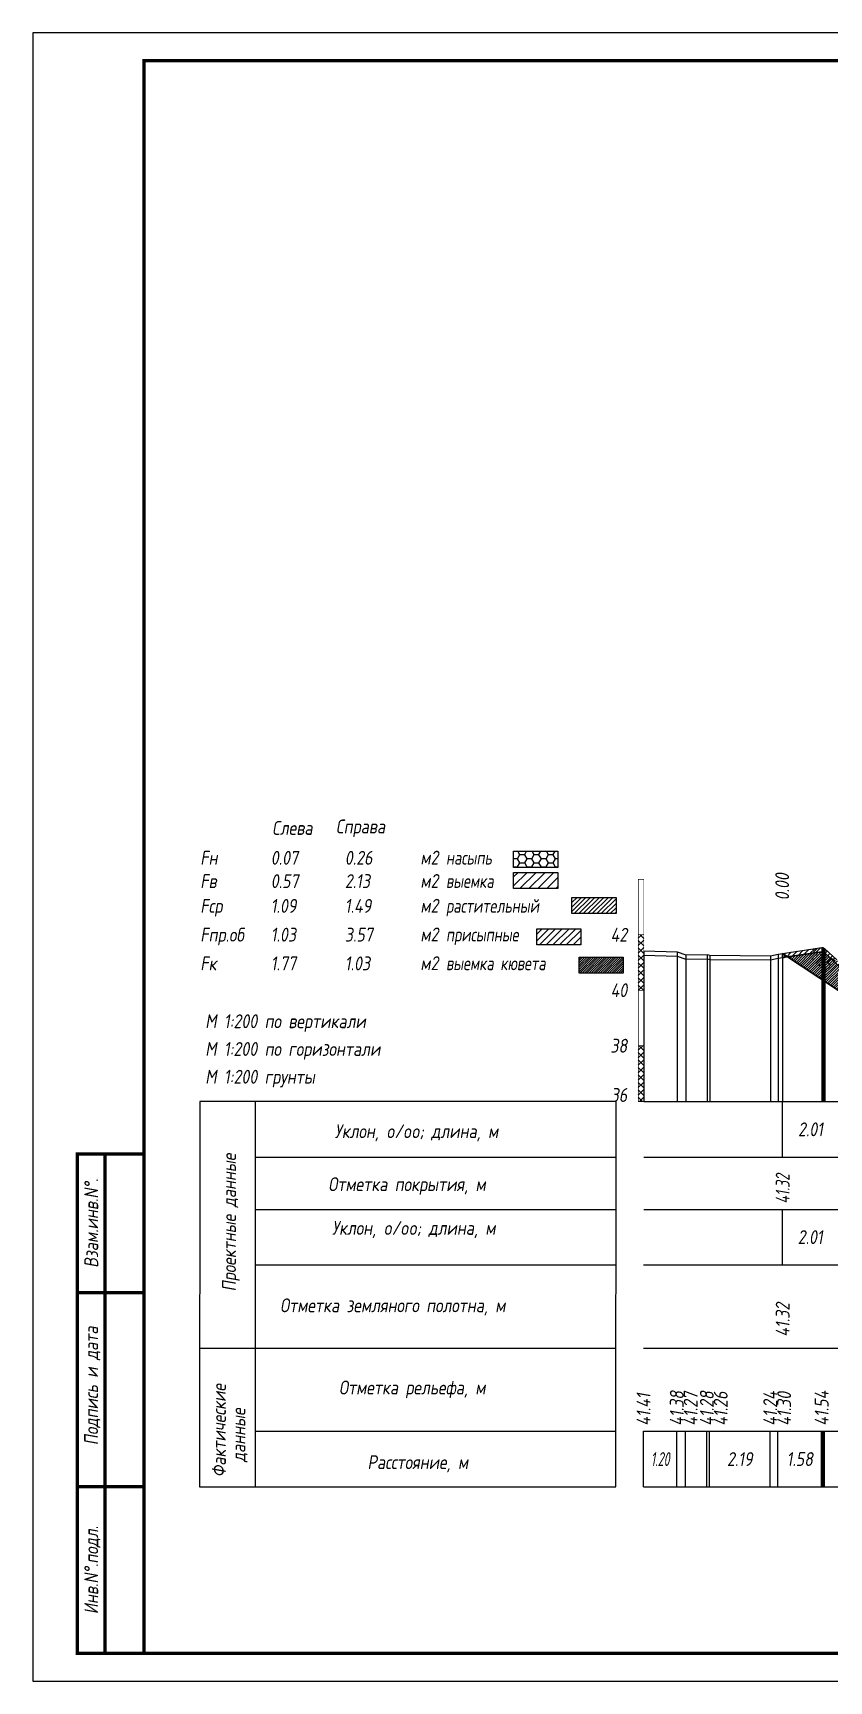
# Model space of a CAD drawing. Extents: x -717 to 1451, y -133302 to 233.
# Drawn here: x -30.1 to 113.4, y -113040.4 to -112743.4 of the extents above; entities that cross this region are included whole.
import ezdxf
from ezdxf.enums import TextEntityAlignment as Align

# ---------------------------------------------------------------- set-up
doc = ezdxf.new("R2010")
doc.units = 0
for name, color, linetype in [('Зарамочное оформление', 7, 'Continuous'), ('Код_510', 7, 'Continuous'), ('Код_514', 1, 'Continuous'), ('Код_516', 1, 'Continuous'), ('Контур_0', 7, 'Continuous'), ('Контур_508', 7, 'Continuous'), ('Контур_512', 7, 'Continuous'), ('Контур_513', 7, 'Continuous'), ('Контур_818', 7, 'Continuous'), ('Красный поперечник', 1, 'Continuous'), ('Линейка абсолютных высот', 7, 'Continuous'), ('Объем выемки', 7, 'Continuous'), ('Объем кюветов', 7, 'Continuous'), ('Объем насыпи', 7, 'Continuous'), ('Объем присыпных обочин', 7, 'Continuous'), ('Объем срезки растительного слоя', 7, 'Continuous'), ('Объём_2650', 7, 'Continuous'), ('Объём_2663', 7, 'Continuous'), ('Рабочие отметки', 7, 'Continuous'), ('Таблица', 7, 'Continuous'), ('Уклоны проезжей части', 7, 'Continuous'), ('Черный поперечник', 3, 'Continuous')]:
    doc.layers.add(name, color=color, linetype=linetype)
for name, color, linetype, true_color in [('Контур_2570', 7, 'Continuous', 0x80ff00), ('Контур_2741', 4, 'Continuous', 0x00ffff), ('Контур_2742', 4, 'Continuous', 0x00ffff), ('Контур_2743', 4, 'Continuous', 0x00ffff), ('Контур_2744', 7, 'Continuous', 0xa4ffff), ('Контур_2750', 4, 'Continuous', 0x00ffff), ('Контур_2751', 4, 'Continuous', 0x00ffff), ('Контур_2752', 4, 'Continuous', 0x00ffff), ('Контур_707', 4, 'Continuous', 0x00ffff), ('Объём_2563', 7, 'Continuous', 0xff8000), ('Объём_2570', 7, 'Continuous', 0x80ff00), ('Объём_2600', 7, 'Continuous', 0x808000), ('Объём_2620', 2, 'Continuous', 0xffff00)]:
    doc.layers.add(name, color=color, linetype=linetype, true_color=true_color)
doc.styles.add('М', font='romand.shx', dxfattribs={"width": 0.8, "oblique": 10, "height": 2.5})
pattern_1 = [(45.0000013, (0, 0), (-0.6735192404, 0.673519211), []), (135.0000003, (0, 0), (-0.673519222, -0.67351923), [])]

# ---------------------------------------------------------------- blocks, each defined once
blk = doc.blocks.new('условные обозначения')
at = {"layer": 'Объём_2563'}
h = blk.add_hatch(dxfattribs=at)
h.set_pattern_fill('ANSI31', color=256, scale=0.3)
h.set_pattern_definition([(45, (-34.5, -100.5), (-0.673519, 0.673519), [])])
h.paths.add_polyline_path([(18.26, 7.53), (27.08, 7.53), (27.08, 4.62), (18.26, 4.62)])
at = {"layer": 'Объём_2570'}
h = blk.add_hatch(dxfattribs=at)
h.set_pattern_fill('ANSI31', color=3, scale=0.2)
h.set_pattern_definition([(45, (-32.9034, -100.5), (-0.4490128, 0.4490128), [])])
h.paths.add_polyline_path([(25.29, 13.16), (34.12, 13.16), (34.12, 10.25), (25.29, 10.25)])
at = {"layer": 'Объём_2600'}
h = blk.add_hatch(dxfattribs=at)
h.set_pattern_fill('ANSI31', color=6, scale=0.4)
h.set_pattern_definition([(45, (-34.5, -100.5), (-0.898026, 0.898026), [])])
h.paths.add_polyline_path([(13.63, 17.67), (22.46, 17.67), (22.46, 14.76), (13.63, 14.76)])
at = {"layer": 'Объём_2620'}
h = blk.add_hatch(dxfattribs=at)
h.set_pattern_fill('ANSI31', color=2, scale=0.1)
h.set_pattern_definition([(45, (-33.755, -100.5), (-0.2245064, 0.2245064), [])])
h.paths.add_polyline_path([(26.75, 2.41), (35.57, 2.41), (35.57, -0.5), (26.75, -0.5)])
at = {"layer": 'Объём_2650'}
h = blk.add_hatch(dxfattribs=at)
h.set_pattern_fill('HONEY', color=5, scale=0.3)
h.set_pattern_definition([(0, (-34.5, -100.5), (1.42875, 0.824889), [0.9525, -1.905]), (120, (-34.5, -100.5), (-1.42875, 0.824889), [0.9525, -1.905]), (60, (-34.5, -100.5), (3e-09, 1.6497784), [-1.905, 0.9525])])
h.paths.add_polyline_path([(13.63, 21.49), (22.46, 21.49), (22.46, 18.58), (13.63, 18.58)])
at = {"layer": 'Объём_2563'}
blk.add_lwpolyline([(18.26, 7.53), (27.08, 7.53), (27.08, 4.62), (18.26, 4.62)], close=True, dxfattribs=at)
at = {"layer": 'Объём_2620', "color": 2}
blk.add_lwpolyline([(26.75, 2.41), (35.57, 2.41), (35.57, -0.5), (26.75, -0.5)], close=True, dxfattribs=at)
at = {"layer": 'Объём_2650', "color": 5}
blk.add_lwpolyline([(13.63, 21.49), (22.46, 21.49), (22.46, 18.58), (13.63, 18.58)], close=True, dxfattribs=at)
at = {"layer": 'Объём_2650', "color": 6}
blk.add_lwpolyline([(13.63, 17.67), (22.46, 17.67), (22.46, 14.76), (13.63, 14.76)], close=True, dxfattribs=at)
at = {"layer": 'Объём_2650', "color": 3}
blk.add_lwpolyline([(25.29, 13.16), (34.12, 13.16), (34.12, 10.25), (25.29, 10.25)], close=True, dxfattribs=at)
at = {"layer": 'Объем насыпи', "color": 1, "style": 'М', "oblique": 10, "width": 0.8}
for s, p in [('насыпь', (0.09, 19.09)), ('выемка', (0.09, 14.89)), ('растительный', (0.09, 10.42)), ('присыпные', (0.09, 5.24)), ('выемка кювета', (0.09, 0.06))]:
    blk.add_text(s, height=2.5, dxfattribs=at).set_placement(p)

msp = doc.modelspace()

# ---------------------------------------------------------------- hatches: boundary and pattern name
at = {"layer": 'Линейка абсолютных высот'}
h = msp.add_hatch(dxfattribs=at)
h.set_pattern_fill('ANSI37', scale=0.3, style=0)
h.set_pattern_definition(pattern_1)
h.paths.add_polyline_path([(80, -112915.932), (80, -112905.932), (79, -112905.932), (79, -112915.932)])
h = msp.add_hatch(dxfattribs=at)
h.set_pattern_fill('ANSI37', scale=0.3, style=0)
h.set_pattern_definition(pattern_1)
h.paths.add_polyline_path([(80, -112935.932), (80, -112925.932), (79, -112925.932), (79, -112935.932)])
at = {"layer": 'Объём_2570'}
h = msp.add_hatch(dxfattribs=at)
h.set_pattern_fill('ANSI31', color=256, scale=0.2)
h.paths.add_polyline_path([(141.254, -112906.896), (140.754, -112906.146), (139.054, -112906.519), (132.984, -112907.632), (127.484, -112909.666), (125.37, -112910.659), (124.122, -112911.207), (119.263, -112914.192), (118.803, -112914.718), (118.606, -112914.752), (118.36, -112914.724), (117.75, -112914.225), (114.743, -112911.224), (112.579, -112909.215), (112.553, -112909.176), (112.365, -112909.016), (112.256, -112909.004), (112.081, -112909), (105, -112910.059), (105, -112909.309), (112.081, -112908.25), (112.256, -112908.254), (112.365, -112908.266), (112.553, -112908.426), (112.579, -112908.465), (114.743, -112910.474), (117.75, -112913.475), (118.36, -112913.974), (118.606, -112914.002), (118.803, -112913.968), (119.263, -112913.442), (124.122, -112910.457), (125.37, -112909.909), (127.484, -112908.916), (132.984, -112906.882), (139.054, -112905.769), (140.754, -112905.396), (141.254, -112906.146)])
at = {"layer": 'Объём_2600'}
h = msp.add_hatch(dxfattribs=at)
h.set_pattern_fill('HONEY', color=5, scale=0.3)
h.paths.add_polyline_path([(105, -112910.059), (105, -112909.309), (105.919, -112909.921)])
at = {"layer": 'Объём_2620'}
h = msp.add_hatch(dxfattribs=at)
h.set_pattern_fill('ANSI31', color=2, scale=0.1)
h.paths.add_polyline_path([(112.553, -112909.176), (112.579, -112909.215), (114.743, -112911.224), (117.75, -112914.225), (118.36, -112914.724), (118.606, -112914.752), (118.803, -112914.718), (119.263, -112914.192), (124.122, -112911.207), (124.431, -112911.071), (117.037, -112916), (115.037, -112916), (105.919, -112909.921), (112.081, -112909), (112.256, -112909.004), (112.365, -112909.016)])

# ---------------------------------------------------------------- linework, layer by layer
at = {"layer": 'Код_510'}
for p, q in [((79.946, -113005.421), (79.946, -112995.421)), ((85.925, -113005.421), (85.925, -112995.421)), ((87.503, -113005.421), (87.503, -112995.421)), ((91.34, -113005.421), (91.34, -112995.421)), ((91.801, -113005.421), (91.801, -112995.421)), ((102.765, -113005.421), (102.765, -112995.421)), ((104.142, -113005.421), (104.142, -112995.421)), ((112.027, -113005.421), (112.027, -112995.421)), ((112.202, -113005.421), (112.202, -112995.421)), ((112.31, -113005.421), (112.31, -112995.421)), ((112.499, -113005.421), (112.499, -112995.421)), ((112.524, -113005.421), (112.524, -112995.421))]:
    msp.add_line(p, q, dxfattribs=at)
at = {"layer": 'Код_514'}
msp.add_line((105, -112946), (105, -112936), dxfattribs=at)
at = {"layer": 'Код_516'}
msp.add_line((104.946, -112965.421), (104.946, -112955.421), dxfattribs=at)
at = {"layer": 'Контур_0', "flags": 128}
msp.add_lwpolyline([(115.037, -112916), (105, -112909.309), (105, -112909.309), (105, -112909.309), (105, -112909.309), (105, -112909.309), (105, -112909.309), (105, -112909.309), (105, -112909.309), (105, -112909.309), (105, -112909.309), (105, -112909.309), (105, -112909.309), (105, -112909.309)], dxfattribs=at)
at = {"layer": 'Контур_2570', "flags": 128}
msp.add_lwpolyline([(80, -112909.61), (85.98, -112909.788), (87.558, -112910.325), (91.394, -112910.257), (91.856, -112910.365), (102.819, -112910.463), (104.196, -112910.179), (112.081, -112909), (112.256, -112909.004), (112.365, -112909.016), (112.553, -112909.176), (112.579, -112909.215), (114.743, -112911.224)], dxfattribs=at)
at = {"layer": 'Контур_2741', "flags": 128}
msp.add_lwpolyline([(105, -112909.309), (105, -112909.309)], dxfattribs=at)
at = {"layer": 'Контур_2742', "flags": 128}
msp.add_lwpolyline([(105, -112909.309), (105, -112909.309)], dxfattribs=at)
at = {"layer": 'Контур_2743', "flags": 128}
msp.add_lwpolyline([(105, -112909.309), (105, -112909.309)], dxfattribs=at)
at = {"layer": 'Контур_2744', "flags": 128}
msp.add_lwpolyline([(105, -112909.309), (105, -112909.309)], dxfattribs=at)
msp.add_lwpolyline([(105, -112909.309), (105, -112909.309)], dxfattribs=at)
msp.add_lwpolyline([(105, -112909.309), (105, -112909.309)], dxfattribs=at)
msp.add_lwpolyline([(105, -112909.309), (105, -112909.309)], dxfattribs=at)
msp.add_lwpolyline([(105, -112909.309), (105, -112909.309)], dxfattribs=at)
msp.add_lwpolyline([(105, -112909.309), (105, -112909.309)], dxfattribs=at)
at = {"layer": 'Контур_2750', "flags": 128}
msp.add_lwpolyline([(105, -112909.309), (105, -112909.309)], dxfattribs=at)
at = {"layer": 'Контур_2751', "flags": 128}
msp.add_lwpolyline([(105, -112909.309), (105, -112909.309)], dxfattribs=at)
at = {"layer": 'Контур_2752', "flags": 128}
msp.add_lwpolyline([(105, -112909.309), (105, -112909.309)], dxfattribs=at)
at = {"layer": 'Контур_508', "flags": 128}
msp.add_lwpolyline([(105, -112909.309), (115.037, -112916), (117.037, -112916), (127.374, -112909.109), (141.265, -112908.692), (141.265, -112906.385), (182.015, -112905.57), (240.265, -112906.735), (240.265, -112909.217), (275.474, -112910.273), (279.795, -112913.154), (279.795, -112914.356), (283.242, -112916.654), (283.545, -112916.654), (285.545, -112916.654), (285.847, -112916.654), (289.295, -112914.356), (289.295, -112913.154), (289.611, -112912.943)], dxfattribs=at)
at = {"layer": 'Контур_512', "flags": 128}
msp.add_lwpolyline([(105, -112909.309), (115.037, -112916), (117.037, -112916), (127.374, -112909.109), (141.265, -112908.692)], dxfattribs=at)
at = {"layer": 'Контур_513', "flags": 128}
msp.add_lwpolyline([(105, -112909.309), (115.037, -112916), (117.037, -112916), (127.374, -112909.109), (141.265, -112908.692), (141.265, -112906.385), (182.015, -112905.57), (240.265, -112906.735), (240.265, -112909.217), (275.474, -112910.273), (279.795, -112913.154), (279.795, -112914.356), (283.242, -112916.654), (283.545, -112916.654), (285.545, -112916.654), (285.847, -112916.654), (289.295, -112914.356), (289.295, -112913.154), (289.611, -112912.943)], dxfattribs=at)
at = {"layer": 'Контур_707', "flags": 128}
msp.add_lwpolyline([(115.037, -112916), (105, -112909.309)], dxfattribs=at)
at = {"layer": 'Контур_818', "flags": 128}
msp.add_lwpolyline([(105, -112910.059), (112.081, -112909), (112.256, -112909.004), (112.365, -112909.016), (112.553, -112909.176), (112.579, -112909.215), (114.743, -112911.224), (117.75, -112914.225), (118.36, -112914.724), (118.606, -112914.752), (118.803, -112914.718), (119.263, -112914.192), (124.122, -112911.207), (125.37, -112910.659), (127.484, -112909.666), (132.984, -112907.632), (132.984, -112907.632), (139.054, -112906.519), (140.754, -112906.146), (141.254, -112906.896)], dxfattribs=at)
at = {"layer": 'Красный поперечник'}
for q in [(105, -112936), (115.037, -112916)]:
    msp.add_line((105, -112909.309), q, dxfattribs=at)
at = {"layer": 'Линейка абсолютных высот', "color": 7, "const_width": 0.1, "flags": 128}
for points in [[(80, -112905.932), (80, -112895.932), (79, -112895.932), (79, -112905.932), (80, -112905.932)], [(80, -112915.932), (80, -112905.932), (79, -112905.932), (79, -112915.932), (80, -112915.932)], [(80, -112925.932), (80, -112915.932), (79, -112915.932), (79, -112925.932), (80, -112925.932)], [(80, -112935.932), (80, -112925.932), (79, -112925.932), (79, -112935.932), (80, -112935.932)], [(80, -112936), (80, -112935.932), (79, -112935.932), (79, -112936), (80, -112936)]]:
    msp.add_lwpolyline(points, dxfattribs=at)
at = {"layer": 'Объём_2570', "flags": 128}
msp.add_lwpolyline([(114.743, -112911.224), (112.579, -112909.215), (112.553, -112909.176), (112.365, -112909.016), (112.256, -112909.004), (112.081, -112909), (105, -112910.059), (105, -112909.309), (112.081, -112908.25), (112.256, -112908.254), (112.365, -112908.266), (112.553, -112908.426), (112.579, -112908.465), (114.743, -112910.474)], dxfattribs=at)
at = {"layer": 'Объём_2600', "color": 5, "flags": 128}
msp.add_lwpolyline([(105, -112910.059), (105, -112909.309), (105.919, -112909.921), (105, -112910.059), (105, -112910.059)], dxfattribs=at)
at = {"layer": 'Объём_2620', "flags": 128}
msp.add_lwpolyline([(112.553, -112909.176), (112.579, -112909.215), (114.743, -112911.224), (117.75, -112914.225), (118.36, -112914.724), (118.606, -112914.752), (118.803, -112914.718), (119.263, -112914.192), (124.122, -112911.207), (124.431, -112911.071), (117.037, -112916), (115.037, -112916), (105.919, -112909.921), (112.081, -112909), (112.256, -112909.004), (112.365, -112909.016), (112.553, -112909.176), (112.553, -112909.176)], dxfattribs=at)
at = {"layer": 'Объём_2663', "flags": 128}
msp.add_lwpolyline([(115.037, -112916), (105, -112909.309)], dxfattribs=at)
at = {"layer": 'Таблица'}
for p, q in [((80, -112936), (314.611, -112936)), ((80, -112946), (314.611, -112946)), ((80, -112955.421), (314.611, -112955.421)), ((79.946, -112965.421), (314.556, -112965.421)), ((79.946, -112980.421), (314.556, -112980.421)), ((79.946, -112995.421), (314.556, -112995.421)), ((79.946, -113005.421), (314.556, -113005.421))]:
    msp.add_line(p, q, dxfattribs=at)
at = {"layer": 'Таблица', "linetype": 'Continuous', "flags": 128}
for points in [[(0, -112936), (-0.054, -113005.421)], [(75, -112936), (0, -112936)], [(10, -112936), (10, -113005.421)], [(74.946, -113005.421), (75, -112936)], [(10, -112946), (75, -112946)], [(10, -112955.421), (75, -112955.421)], [(9.946, -112965.421), (74.946, -112965.421)], [(-0.054, -112980.421), (74.946, -112980.421)], [(9.946, -112995.421), (74.946, -112995.421)], [(-0.054, -113005.421), (74.946, -113005.421)]]:
    msp.add_lwpolyline(points, dxfattribs=at)
at = {"layer": 'Черный поперечник', "color": 7}
for p, q in [((80, -112908.86), (80, -112936)), ((85.98, -112909.038), (85.98, -112936)), ((87.558, -112909.575), (87.558, -112936)), ((91.394, -112909.507), (91.394, -112936)), ((91.856, -112909.615), (91.856, -112936)), ((102.819, -112909.713), (102.819, -112936)), ((104.196, -112909.429), (104.196, -112936)), ((112.081, -112908.25), (112.081, -112936)), ((112.256, -112908.254), (112.256, -112936)), ((112.365, -112908.266), (112.365, -112936)), ((112.553, -112908.426), (112.553, -112936)), ((112.579, -112908.465), (112.579, -112936))]:
    msp.add_line(p, q, dxfattribs=at)
at = {"layer": 'Черный поперечник', "flags": 128}
msp.add_lwpolyline([(80, -112908.86), (85.98, -112909.038), (87.558, -112909.575), (91.394, -112909.507), (91.856, -112909.615), (102.819, -112909.713), (104.196, -112909.429), (112.081, -112908.25), (112.256, -112908.254), (112.365, -112908.266), (112.553, -112908.426), (112.579, -112908.465), (114.743, -112910.474)], dxfattribs=at)

# ---------------------------------------------------------------- block references
at = {"layer": 'Объём_2570', "xscale": 0.9}
msp.add_blockref('условные обозначения', (44.274, -112912.377), dxfattribs=at)

# ---------------------------------------------------------------- texts
at = {"style": 'М', "oblique": 10, "width": 0.8}
msp.add_text('М 1:200 грунты', height=2.5, dxfattribs=at).set_placement((0.973, -112932.769))
at = {"layer": 'Код_510', "style": 'М', "oblique": 10, "width": 0.8}
for s, p in [('41.41', (79.946, -112994.421)), ('41.38', (85.925, -112994.421)), ('41.27', (88.425, -112994.421)), ('41.28', (91.34, -112994.421)), ('41.26', (93.84, -112994.421)), ('41.24', (102.765, -112994.421)), ('41.30', (105.265, -112994.421)), ('41.54', (112.027, -112994.421))]:
    msp.add_text(s, height=2.5, rotation=90, dxfattribs=at).set_placement(p, align=Align.MIDDLE_LEFT)
at = {"layer": 'Код_510', "style": 'М', "oblique": 10}
for s, width, p in [('1.20', 0.6, (82.936, -113000.421)), ('2.19', 0.8, (97.283, -113000.421)), ('1.58', 0.8, (108.084, -113000.421))]:
    msp.add_text(s, height=2.5, dxfattribs=dict(at, width=width)).set_placement(p, align=Align.MIDDLE_CENTER)
at = {"layer": 'Код_514', "style": 'М', "oblique": 10, "width": 0.8}
msp.add_text('2.01', height=2.5, dxfattribs=at).set_placement((110.019, -112941), align=Align.MIDDLE_CENTER)
at = {"layer": 'Код_514', "style": 'М', "oblique": 10, "width": 0.7}
msp.add_text('41.32', height=2.5, rotation=90, dxfattribs=at).set_placement((105, -112954.382), align=Align.MIDDLE_LEFT)
at = {"layer": 'Код_516', "style": 'М', "oblique": 10, "width": 0.8}
msp.add_text('2.01', height=2.5, dxfattribs=at).set_placement((109.964, -112960.421), align=Align.MIDDLE_CENTER)
msp.add_text('41.32', height=2.5, rotation=90, dxfattribs=at).set_placement((105, -112978.371), align=Align.MIDDLE_LEFT)
at = {"layer": 'Линейка абсолютных высот', "style": 'М', "oblique": 10, "width": 0.8}
for s, p in [('42', (77, -112905.932)), ('40', (77, -112915.932)), ('38', (77, -112925.932)), ('36', (77, -112934.812))]:
    msp.add_text(s, height=2.5, dxfattribs=at).set_placement(p, align=Align.MIDDLE_RIGHT)
at = {"layer": 'Объем выемки', "style": 'М', "oblique": 10, "width": 0.8}
for s, p in [('Fв', (0.085, -112897.52)), ('0.57', (12.785, -112897.52)), ('2.13', (26.126, -112897.52)), ('м2', (39.731, -112897.486))]:
    msp.add_text(s, height=2.5, dxfattribs=at).set_placement(p)
at = {"layer": 'Объем кюветов', "style": 'М', "oblique": 10, "width": 0.8}
for s, p in [('Fк', (0.085, -112912.345)), ('1.77', (12.785, -112912.345)), ('1.03', (26.126, -112912.345)), ('м2', (39.731, -112912.311))]:
    msp.add_text(s, height=2.5, dxfattribs=at).set_placement(p)
at = {"layer": 'Объем насыпи', "style": 'М', "oblique": 10, "width": 0.8}
for s, p in [('Слева', (13.029, -112887.934)), ('Справа', (24.522, -112887.667)), ('Fн', (0.085, -112893.315)), ('0.07', (12.785, -112893.315)), ('0.26', (26.126, -112893.315)), ('м2', (39.731, -112893.281))]:
    msp.add_text(s, height=2.5, dxfattribs=at).set_placement(p)
at = {"layer": 'Объем присыпных обочин', "style": 'М', "oblique": 10, "width": 0.8}
for s, p in [('Fпр.об', (0.085, -112907.166)), ('1.03', (12.785, -112907.166)), ('3.57', (26.126, -112907.166)), ('м2', (39.731, -112907.132))]:
    msp.add_text(s, height=2.5, dxfattribs=at).set_placement(p)
at = {"layer": 'Объем срезки растительного слоя', "style": 'М', "oblique": 10, "width": 0.8}
for s, p in [('Fср', (0.085, -112901.987)), ('1.09', (12.785, -112901.987)), ('1.49', (26.126, -112901.987)), ('м2', (39.731, -112901.954))]:
    msp.add_text(s, height=2.5, dxfattribs=at).set_placement(p)
at = {"layer": 'Рабочие отметки', "color": 1, "style": 'М', "oblique": 10, "width": 0.8}
msp.add_text('0.00', height=2.5, rotation=90, dxfattribs=at).set_placement((104.922, -112899.739), align=Align.MIDDLE_LEFT)
at = {"layer": 'Таблица', "style": 'М', "oblique": 10, "width": 0.8}
for s, p in [('М 1:200 по вертикали', (0.973, -112922.769)), ('М 1:200 по горизонтали', (0.973, -112927.769)), ('Уклон, o/oo; длина, м', (24.315, -112942.584)), ('Отметка покрытия, м', (23.148, -112952.139)), ('Уклон, o/oo; длина, м', (23.824, -112960.017)), ('Отметка земляного полотна, м', (14.462, -112973.965)), ('Отметка рельефа, м', (25.077, -112988.777)), ('Расстояние, м', (30.202, -113002.23))]:
    msp.add_text(s, height=2.5, dxfattribs=at).set_placement(p)
for s, p in [('Проектные данные ', (6.519, -112970.218)), ('Фактические ', (4.698, -113003.673)), ('данные', (8.204, -113000.968))]:
    msp.add_text(s, height=2.5, rotation=90, dxfattribs=at).set_placement(p)
at = {"layer": 'Уклоны проезжей части', "color": 1, "style": 'М', "oblique": 10, "width": 0.8}
msp.add_text('1:1.5', height=2.5, rotation=326.30994, dxfattribs=at).set_placement((110.573, -112911.822), align=Align.BOTTOM_CENTER)

# ---------------------------------------------------------------- wipeouts: each hides what was drawn before it
msp.add_wipeout([(-10.054, -112945.421), (-22.054, -112945.421), (-22.054, -113035.421), (-10.054, -113035.421)]).dxf.layer = 'Зарамочное оформление'

# ---------------------------------------------------------------- next in the draw order: linework, layer by layer
at = {"flags": 128}
msp.add_lwpolyline([(-30.054, -113040.421), (389.946, -113040.421), (389.946, -112743.421), (-30.054, -112743.421)], close=True, dxfattribs=at)
at = {"const_width": 0.6, "flags": 128}
msp.add_lwpolyline([(-10.054, -113035.421), (384.946, -113035.421), (384.946, -112748.421), (-10.054, -112748.421)], close=True, dxfattribs=at)
at = {"layer": 'Зарамочное оформление', "linetype": 'Continuous', "lineweight": -3, "const_width": 0.6, "flags": 128}
for points in [[(-10.054, -113035.421), (-22.054, -113035.421), (-22.054, -112945.421), (-10.054, -112945.421)], [(-17.054, -113035.421), (-17.054, -112945.421)], [(-22.054, -112970.421), (-10.054, -112970.421)], [(-22.054, -113005.421), (-10.054, -113005.421)]]:
    msp.add_lwpolyline(points, dxfattribs=at)

# ---------------------------------------------------------------- next in the draw order: texts
at = {"layer": 'Зарамочное оформление', "lineweight": 15, "style": 'М', "oblique": 10, "width": 0.8}
for s, p in [('Взам.инв.N%%d.', (-19.554, -112957.921)), ('Подпись и дата', (-19.572, -112987.227)), ('Инв.N%%d.подл.', (-19.554, -113020.421))]:
    msp.add_text(s, height=2.5, rotation=90, dxfattribs=at).set_placement(p, align=Align.MIDDLE_CENTER)

doc.saveas('drawing.dxf')
